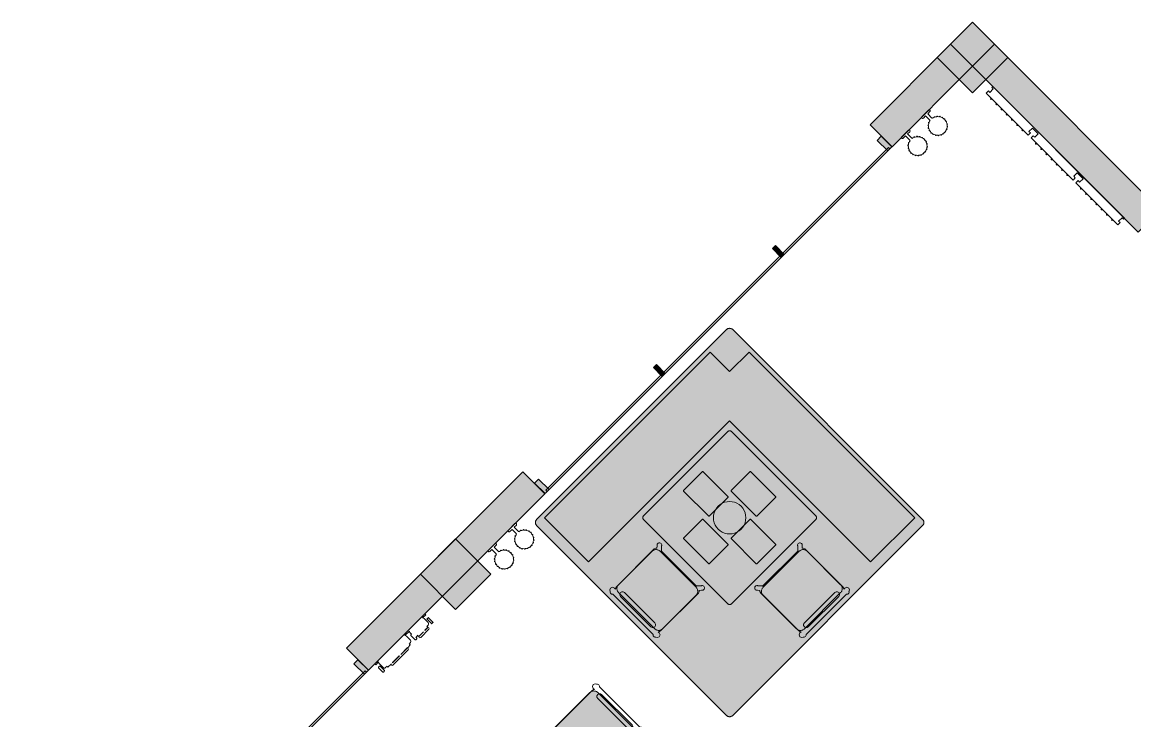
# Model space of a CAD drawing. Extents: x 2172.2 to 2210.6, y 415.3 to 458.1.
# Drawn here: x 2173.41 to 2182.34, y 452.49 to 458.09 of the extents above; entities that cross this region are included whole.
import ezdxf

# ---------------------------------------------------------------- set-up
doc = ezdxf.new("R2010")
doc.units = 0
for name, color, linetype, lineweight in [('AYAA_M3_BANQUETTES', 7, 'CONTINUOUS', 18), ('AYAA_M3_CHAIRS', 7, 'CONTINUOUS', 18), ('AYAA_M3_COLUMNS', 8, 'CONTINUOUS', 30), ('AYAA_M3_FINE_DETAIL', 8, 'CONTINUOUS', 9), ('AYAA_M3_FLOOR_DECOR', 32, 'CONTINUOUS', 9), ('AYAA_M3_GLAZING', 4, 'CONTINUOUS', 13), ('AYAA_M3_TABLES', 7, 'CONTINUOUS', 18), ('AYAA_M3_WALL_DECOR', 32, 'CONTINUOUS', 13), ('AYAA_M3_WALL_LIGHTS', 32, 'CONTINUOUS', 13), ('AYAA_M3_WALLS', 7, 'CONTINUOUS', 30)]:
    doc.layers.add(name, color=color, linetype=linetype, lineweight=lineweight)

# ---------------------------------------------------------------- blocks, each defined once
blk = doc.blocks.new('AYAA_M3_ARCHITECTURE')
at = {"layer": 'AYAA_M3_COLUMNS', "true_color": 0xcfdadc}
for points in [[(-8.96358, 24.092869), (-8.68074, 23.81003), (-8.96358, 23.527191), (-9.246388, 23.810064)], [(-12.827707, 19.663063), (-13.110547, 19.380224), (-13.393355, 19.663097), (-13.110547, 19.945902)]]:
    blk.add_hatch(color=256, dxfattribs=at).paths.add_polyline_path(points)
at = {"layer": 'AYAA_M3_WALLS', "true_color": 0xe1e6e6}
for points in [[(-9.785592, 23.270863), (-9.140357, 23.916096), (-8.96358, 23.739319), (-9.608815, 23.094086)], [(-8.96358, 23.739319), (-8.786804, 23.916096), (-7.45641, 22.585703), (-7.633187, 22.408926)], [(-9.727609, 23.144997), (-9.695082, 23.177523), (-9.610229, 23.09267), (-9.642756, 23.060144)], [(-10.568145, 22.276176), (-10.544104, 22.300219), (-10.473392, 22.229507), (-10.497435, 22.205465)], [(-11.522739, 21.321583), (-11.498697, 21.345623), (-11.427987, 21.274914), (-11.452028, 21.250872)], [(-13.985592, 19.070862), (-12.571379, 20.485075), (-12.394602, 20.308298), (-13.808815, 18.894085)], [(-12.445514, 20.427092), (-12.360661, 20.342239), (-12.393188, 20.309711), (-12.478041, 20.394566)], [(-13.927608, 18.944996), (-13.895082, 18.977524), (-13.810229, 18.892672), (-13.842756, 18.860144)]]:
    blk.add_hatch(color=256, dxfattribs=at).paths.add_polyline_path(points)
at = {"layer": 'AYAA_M3_COLUMNS', "linetype": 'CONTINUOUS', "lineweight": -2}
for points in [[(-8.96358, 24.092869), (-8.68074, 23.81003), (-8.96358, 23.527191), (-9.246388, 23.810064)], [(-12.827707, 19.663063), (-13.110547, 19.380224), (-13.393355, 19.663097), (-13.110547, 19.945902)]]:
    blk.add_lwpolyline(points, close=True, dxfattribs=at)
at = {"layer": 'AYAA_M3_GLAZING', "linetype": 'CONTINUOUS', "lineweight": -2}
for points in [[(-9.626493, 23.076406), (-12.376925, 20.325975), (-12.387531, 20.336582), (-9.637099, 23.087013)], [(-13.837099, 18.887014), (-13.826492, 18.876408), (-16.576925, 16.125977), (-16.58753, 16.136581)]]:
    blk.add_lwpolyline(points, close=True, dxfattribs=at)
at = {"layer": 'AYAA_M3_WALLS', "linetype": 'CONTINUOUS', "lineweight": -2}
for points in [[(-9.785592, 23.270863), (-9.140357, 23.916096), (-8.96358, 23.739319), (-9.608815, 23.094086)], [(-8.96358, 23.739319), (-8.786804, 23.916096), (-7.45641, 22.585703), (-7.633187, 22.408926)], [(-9.727609, 23.144997), (-9.695082, 23.177523), (-9.610229, 23.09267), (-9.642756, 23.060144)], [(-10.568145, 22.276176), (-10.544104, 22.300219), (-10.473392, 22.229507), (-10.497435, 22.205465)], [(-11.522739, 21.321583), (-11.498697, 21.345623), (-11.427987, 21.274914), (-11.452028, 21.250872)], [(-13.985592, 19.070862), (-12.571379, 20.485075), (-12.394602, 20.308298), (-13.808815, 18.894085)], [(-12.445514, 20.427092), (-12.360661, 20.342239), (-12.393188, 20.309711), (-12.478041, 20.394566)], [(-13.927608, 18.944996), (-13.895082, 18.977524), (-13.810229, 18.892672), (-13.842756, 18.860144)]]:
    blk.add_lwpolyline(points, close=True, dxfattribs=at)
blk = doc.blocks.new('AYAA_M3_MIXED_FLOOR_ANNEX_L_2')
at = {"true_color": 0xe6decc}
h = blk.add_hatch(color=256, dxfattribs=at)
h.paths.add_polyline_path([(-12.469077, 20.06795), (-12.469912, 20.071282), (-12.470416, 20.07468), (-12.470584, 20.07811), (-12.470416, 20.081541), (-12.469912, 20.084938), (-12.469077, 20.08827), (-12.46792, 20.091504), (-12.466452, 20.094609), (-12.464686, 20.097555), (-12.46264, 20.100314), (-12.460333, 20.102859), (-10.936836, 21.626356), (-10.934291, 21.628663), (-10.931532, 21.630709), (-10.928586, 21.632474), (-10.925481, 21.633943), (-10.922247, 21.6351), (-10.918916, 21.635935), (-10.915518, 21.636439), (-10.912087, 21.636607), (-10.908657, 21.636439), (-10.905259, 21.635935), (-10.901928, 21.6351), (-10.898694, 21.633943), (-10.895589, 21.632474), (-10.892643, 21.630709), (-10.889884, 21.628663), (-10.887339, 21.626356), (-9.363842, 20.102859), (-9.361535, 20.100314), (-9.359489, 20.097555), (-9.357723, 20.094609), (-9.356255, 20.091504), (-9.355098, 20.08827), (-9.354263, 20.084938), (-9.353759, 20.081541), (-9.353591, 20.07811), (-9.353759, 20.07468), (-9.354263, 20.071282), (-9.355098, 20.06795), (-9.356255, 20.064716), (-9.357723, 20.061611), (-9.359489, 20.058665), (-9.361535, 20.055907), (-9.363842, 20.053362), (-10.887339, 18.529865), (-10.889884, 18.527558), (-10.892643, 18.525512), (-10.895589, 18.523746), (-10.898694, 18.522278), (-10.901928, 18.52112), (-10.905259, 18.520286), (-10.908657, 18.519782), (-10.912087, 18.519613), (-10.915518, 18.519782), (-10.918916, 18.520286), (-10.922247, 18.52112), (-10.925481, 18.522278), (-10.928586, 18.523746), (-10.931532, 18.525512), (-10.934291, 18.527558), (-10.936836, 18.529865), (-12.460333, 20.053362), (-12.46264, 20.055907), (-12.464686, 20.058665), (-12.466452, 20.061611), (-12.46792, 20.064716)])
h.paths.add_polyline_path([(-10.912087, 18.575827), (-9.409804, 20.07811), (-10.912087, 21.580394), (-12.414371, 20.07811)], flags=0)
at = {"true_color": 0x757d5e}
h = blk.add_hatch(color=256, dxfattribs=at)
h.paths.add_polyline_path([(-10.912087, 21.580394), (-9.409804, 20.07811), (-10.912087, 18.575827), (-12.414371, 20.07811)])
h.paths.add_polyline_path([(-10.912087, 18.625324), (-9.459301, 20.07811), (-10.912087, 21.530897), (-12.364874, 20.07811)], flags=0)
at = {"true_color": 0xe6decc}
blk.add_hatch(color=256, dxfattribs=at).paths.add_polyline_path([(-9.459301, 20.07811), (-10.912087, 18.625324), (-12.364874, 20.07811), (-10.912087, 21.530897)])
at = {"color": 0, "linetype": 'CONTINUOUS', "lineweight": -2}
blk.add_lwpolyline([(-10.934291, 18.527558), (-10.936836, 18.529865), (-12.460333, 20.053362), (-12.46264, 20.055907), (-12.464686, 20.058665), (-12.466452, 20.061611), (-12.46792, 20.064716), (-12.469077, 20.06795), (-12.469912, 20.071282), (-12.470416, 20.07468), (-12.470584, 20.07811), (-12.470416, 20.081541), (-12.469912, 20.084938), (-12.469077, 20.08827), (-12.46792, 20.091504), (-12.466452, 20.094609), (-12.464686, 20.097555), (-12.46264, 20.100314), (-12.460333, 20.102859), (-10.936836, 21.626356), (-10.934291, 21.628663), (-10.931532, 21.630709), (-10.928586, 21.632474), (-10.925481, 21.633943), (-10.922247, 21.6351), (-10.918916, 21.635935), (-10.915518, 21.636439), (-10.912087, 21.636607), (-10.908657, 21.636439), (-10.905259, 21.635935), (-10.901928, 21.6351), (-10.898694, 21.633943), (-10.895589, 21.632474), (-10.892643, 21.630709), (-10.889884, 21.628663), (-10.887339, 21.626356), (-9.363842, 20.102859), (-9.361535, 20.100314), (-9.359489, 20.097555), (-9.357723, 20.094609), (-9.356255, 20.091504), (-9.355098, 20.08827), (-9.354263, 20.084938), (-9.353759, 20.081541), (-9.353591, 20.07811), (-9.353759, 20.07468), (-9.354263, 20.071282), (-9.355098, 20.06795), (-9.356255, 20.064716), (-9.357723, 20.061611), (-9.359489, 20.058665), (-9.361535, 20.055907), (-9.363842, 20.053362), (-10.887339, 18.529865), (-10.889884, 18.527558), (-10.892643, 18.525512), (-10.895589, 18.523746), (-10.898694, 18.522278), (-10.901928, 18.52112), (-10.905259, 18.520286), (-10.908657, 18.519782), (-10.912087, 18.519613), (-10.915518, 18.519782), (-10.918916, 18.520286), (-10.922247, 18.52112), (-10.925481, 18.522278), (-10.928586, 18.523746), (-10.931532, 18.525512)], close=True, dxfattribs=at)
blk = doc.blocks.new('AYAA_M3_UNIQUE_WALL_COMPOSITION_00')
at = {"color": 0, "linetype": 'CONTINUOUS', "lineweight": -2}
for points in [[(-0.224425, -0.091), (-0.226921, -0.090332), (-0.228757, -0.088497), (-0.229425, -0.086), (-0.229425, -0.084), (-0.228757, -0.081503), (-0.226921, -0.079668), (-0.226293, -0.0795), (-0.242925, -0.0795), (-0.249916, -0.07763), (-0.255054, -0.072491), (-0.256925, -0.0655), (-0.256925, -0.0185), (-0.255054, -0.011509), (-0.251046, -0.0075), (-0.28385, -0.0075), (-0.28385, 0.0035), (0.28385, 0.0035), (0.28385, -0.0075), (0.248058, -0.0075), (0.252067, -0.011509), (0.253937, -0.0185), (0.253937, -0.0655), (0.252067, -0.072491), (0.246928, -0.07763), (0.239937, -0.0795), (0.223306, -0.0795), (0.223934, -0.079668), (0.225769, -0.081503), (0.226437, -0.084), (0.226437, -0.086), (0.225769, -0.088497), (0.223934, -0.090332), (0.221437, -0.091), (0.19183, -0.091), (0.19083, -0.092), (0.220382, -0.092), (0.226038, -0.094343), (0.228381, -0.1), (0.226038, -0.105657), (0.220382, -0.108), (0.126168, -0.108), (0.120511, -0.105657), (0.118168, -0.1), (0.120511, -0.094343), (0.126168, -0.092), (0.175636, -0.092), (0.174636, -0.091), (0.125112, -0.091), (0.122616, -0.090332), (0.12078, -0.088497), (0.120112, -0.086), (0.120112, -0.084), (0.12078, -0.081503), (0.122616, -0.079668), (0.123244, -0.0795), (0.106612, -0.0795), (0.100617, -0.077896), (0.100617, -0.0895), (0.100216, -0.090998), (0.099115, -0.092099), (0.097617, -0.0925), (0.085617, -0.0925), (0.084119, -0.092099), (0.083017, -0.090998), (0.082617, -0.0895), (0.082617, -0.0405), (0.083017, -0.039002), (0.084119, -0.037901), (0.085617, -0.0375), (0.092612, -0.0375), (0.092612, -0.0185), (0.094483, -0.011509), (0.098492, -0.0075), (0.047896, -0.0075), (0.051905, -0.011509), (0.053775, -0.0185), (0.053775, -0.0655), (0.051905, -0.072491), (0.046766, -0.07763), (0.039775, -0.0795), (0.023144, -0.0795), (0.023772, -0.079668), (0.025607, -0.081503), (0.026275, -0.084), (0.026275, -0.086), (0.025607, -0.088497), (0.023772, -0.090332), (0.021275, -0.091), (0.008597, -0.091), (0.007498, -0.092099), (0.006, -0.0925), (-0.006, -0.0925), (-0.007498, -0.092099), (-0.008597, -0.091), (-0.083019, -0.091), (-0.08402, -0.092), (-0.014579, -0.092), (-0.008922, -0.094343), (-0.006579, -0.1), (-0.008922, -0.105657), (-0.014579, -0.108), (-0.188571, -0.108), (-0.194228, -0.105657), (-0.196571, -0.1), (-0.194228, -0.094343), (-0.189564, -0.092411), (-0.190731, -0.092099), (-0.19183, -0.091)], [(-0.267352, -0.037901), (-0.266251, -0.039002), (-0.26585, -0.0405), (-0.26585, -0.0895), (-0.26625, -0.090998), (-0.267352, -0.092099), (-0.26885, -0.0925), (-0.28085, -0.0925), (-0.282348, -0.092099), (-0.283449, -0.090998), (-0.28385, -0.0895), (-0.28385, -0.0405), (-0.283449, -0.039002), (-0.282348, -0.037901), (-0.28085, -0.0375), (-0.26885, -0.0375)], [(0.282348, -0.037901), (0.283449, -0.039002), (0.28385, -0.0405), (0.28385, -0.0895), (0.283449, -0.090998), (0.282348, -0.092099), (0.28085, -0.0925), (0.26885, -0.0925), (0.267352, -0.092099), (0.266251, -0.090998), (0.26585, -0.0895), (0.26585, -0.0405), (0.266251, -0.039002), (0.267352, -0.037901), (0.26885, -0.0375), (0.28085, -0.0375)], [(-0.175636, -0.092), (-0.170632, -0.092), (-0.099214, -0.092), (-0.100214, -0.091), (-0.174636, -0.091)]]:
    blk.add_lwpolyline(points, close=True, dxfattribs=at)
blk = doc.blocks.new('AYAA_M3_UNIQUE_WALL_COMPOSITION_03')
at = {"color": 0, "linetype": 'CONTINUOUS', "lineweight": -2}
for points in [[(-0.270256, -0.065), (-0.74745, -0.065), (-0.74745, -0.04), (-0.73045, -0.04), (-0.73045, -0.001), (-0.74745, -0.001), (-0.74745, 0.01), (0.74745, 0.01), (0.74745, -0.001), (0.73045, -0.001), (0.73045, -0.04), (0.74745, -0.04), (0.74745, -0.065), (0.270256, -0.065), (0.270256, -0.04), (0.287256, -0.04), (0.287256, -0.001), (0.221597, -0.001), (0.221597, -0.04), (0.238597, -0.04), (0.238597, -0.065), (-0.238597, -0.065), (-0.238597, -0.04), (-0.221597, -0.04), (-0.221597, -0.001), (-0.287256, -0.001), (-0.287256, -0.04), (-0.270256, -0.04)], [(-0.688959, -0.072828), (-0.690131, -0.07), (-0.688959, -0.067172), (-0.686131, -0.066), (-0.683302, -0.067172), (-0.682131, -0.07), (-0.683302, -0.072828), (-0.686131, -0.074)], [(-0.627038, -0.074), (-0.629866, -0.072828), (-0.631038, -0.07), (-0.629866, -0.067172), (-0.627038, -0.066), (-0.62421, -0.067172), (-0.623038, -0.07), (-0.62421, -0.072828)], [(-0.567945, -0.074), (-0.570774, -0.072828), (-0.571945, -0.07), (-0.570774, -0.067172), (-0.567945, -0.066), (-0.565117, -0.067172), (-0.563945, -0.07), (-0.565117, -0.072828)], [(-0.508853, -0.074), (-0.511681, -0.072828), (-0.512853, -0.07), (-0.511681, -0.067172), (-0.508853, -0.066), (-0.506024, -0.067172), (-0.504853, -0.07), (-0.506024, -0.072828)], [(-0.44576, -0.07), (-0.446932, -0.072828), (-0.44976, -0.074), (-0.452589, -0.072828), (-0.45376, -0.07), (-0.452589, -0.067172), (-0.44976, -0.066), (-0.446932, -0.067172)], [(-0.386668, -0.07), (-0.387839, -0.072828), (-0.390668, -0.074), (-0.393496, -0.072828), (-0.394668, -0.07), (-0.393496, -0.067172), (-0.390668, -0.066), (-0.387839, -0.067172)], [(-0.327575, -0.07), (-0.328747, -0.072828), (-0.331575, -0.074), (-0.334403, -0.072828), (-0.335575, -0.07), (-0.334403, -0.067172), (-0.331575, -0.066), (-0.328747, -0.067172)], [(-0.174449, -0.072828), (-0.177278, -0.074), (-0.180106, -0.072828), (-0.181278, -0.07), (-0.180106, -0.067172), (-0.177278, -0.066), (-0.174449, -0.067172), (-0.173278, -0.07)], [(-0.114185, -0.07), (-0.115357, -0.072828), (-0.118185, -0.074), (-0.121014, -0.072828), (-0.122185, -0.07), (-0.121014, -0.067172), (-0.118185, -0.066), (-0.115357, -0.067172)], [(-0.055093, -0.07), (-0.056264, -0.072828), (-0.059093, -0.074), (-0.061921, -0.072828), (-0.063093, -0.07), (-0.061921, -0.067172), (-0.059093, -0.066), (-0.056264, -0.067172)], [(0.002828, -0.067172), (0.004, -0.07), (0.002828, -0.072828), (0, -0.074), (-0.002828, -0.072828), (-0.004, -0.07), (-0.002828, -0.067172), (0, -0.066)], [(0.063093, -0.07), (0.061921, -0.072828), (0.059093, -0.074), (0.056264, -0.072828), (0.055093, -0.07), (0.056264, -0.067172), (0.059093, -0.066), (0.061921, -0.067172)], [(0.121014, -0.067172), (0.122185, -0.07), (0.121014, -0.072828), (0.118185, -0.074), (0.115357, -0.072828), (0.114185, -0.07), (0.115357, -0.067172), (0.118185, -0.066)], [(0.181278, -0.07), (0.180106, -0.072828), (0.177278, -0.074), (0.174449, -0.072828), (0.173278, -0.07), (0.174449, -0.067172), (0.177278, -0.066), (0.180106, -0.067172)], [(0.334403, -0.067172), (0.335575, -0.07), (0.334403, -0.072828), (0.331575, -0.074), (0.328747, -0.072828), (0.327575, -0.07), (0.328747, -0.067172), (0.331575, -0.066)], [(0.390668, -0.066), (0.393496, -0.067172), (0.394668, -0.07), (0.393496, -0.072828), (0.390668, -0.074), (0.387839, -0.072828), (0.386668, -0.07), (0.387839, -0.067172)], [(0.44976, -0.066), (0.452589, -0.067172), (0.45376, -0.07), (0.452589, -0.072828), (0.44976, -0.074), (0.446932, -0.072828), (0.44576, -0.07), (0.446932, -0.067172)], [(0.511681, -0.067172), (0.512853, -0.07), (0.511681, -0.072828), (0.508853, -0.074), (0.506024, -0.072828), (0.504853, -0.07), (0.506024, -0.067172), (0.508853, -0.066)], [(0.571945, -0.07), (0.570774, -0.072828), (0.567945, -0.074), (0.565117, -0.072828), (0.563945, -0.07), (0.565117, -0.067172), (0.567945, -0.066), (0.570774, -0.067172)], [(0.629866, -0.067172), (0.631038, -0.07), (0.629866, -0.072828), (0.627038, -0.074), (0.62421, -0.072828), (0.623038, -0.07), (0.62421, -0.067172), (0.627038, -0.066)], [(0.686131, -0.074), (0.683302, -0.072828), (0.682131, -0.07), (0.683302, -0.067172), (0.686131, -0.066), (0.688959, -0.067172), (0.690131, -0.07), (0.688959, -0.072828)]]:
    blk.add_lwpolyline(points, close=True, dxfattribs=at)
blk = doc.blocks.new('AYAA_M3_SCONCE')
at = {"color": 0, "linetype": 'CONTINUOUS', "lineweight": -2}
blk.add_lwpolyline([(-0.066057, -0.178967), (-0.064423, -0.178291), (-0.064952, -0.1775), (-0.069291, -0.168701), (-0.071015, -0.163622), (-0.072921, -0.164412), (-0.075043, -0.163533), (-0.075921, -0.161412), (-0.075043, -0.15929), (-0.072921, -0.158412), (-0.072618, -0.158538), (-0.074358, -0.149789), (-0.074835, -0.142517), (-0.076, -0.143), (-0.078121, -0.142121), (-0.079, -0.14), (-0.078121, -0.137879), (-0.076, -0.137), (-0.074835, -0.137483), (-0.074358, -0.130211), (-0.072618, -0.121462), (-0.072921, -0.121588), (-0.075043, -0.12071), (-0.075921, -0.118588), (-0.075043, -0.116467), (-0.072921, -0.115588), (-0.071015, -0.116378), (-0.069291, -0.111299), (-0.064952, -0.1025), (-0.064423, -0.101709), (-0.066057, -0.101033), (-0.066935, -0.098911), (-0.066057, -0.09679), (-0.063935, -0.095911), (-0.061814, -0.09679), (-0.061555, -0.097416), (-0.059501, -0.094343), (-0.053033, -0.086967), (-0.050898, -0.085095), (-0.051891, -0.084684), (-0.052769, -0.082563), (-0.051891, -0.080442), (-0.049769, -0.079563), (-0.047648, -0.080442), (-0.0471, -0.081764), (-0.045657, -0.080499), (-0.0375, -0.075048), (-0.033493, -0.073072), (-0.033693, -0.072989), (-0.034572, -0.070868), (-0.033693, -0.068747), (-0.031572, -0.067868), (-0.02945, -0.068747), (-0.028646, -0.07069), (-0.019411, -0.067556), (-0.013177, -0.066316), (-0.013816, -0.064774), (-0.012937, -0.062652), (-0.012, -0.062264), (-0.012, -0.014), (-0.037, -0.014), (-0.040995, -0.012931), (-0.043931, -0.009995), (-0.045, -0.006), (-0.043931, -0.002005), (-0.040995, 0.000931), (-0.037, 0.002), (0.037, 0.002), (0.040995, 0.000931), (0.043931, -0.002005), (0.045, -0.006), (0.043931, -0.009995), (0.040995, -0.012931), (0.037, -0.014), (0.012, -0.014), (0.012, -0.062264), (0.012937, -0.062652), (0.013816, -0.064774), (0.013177, -0.066316), (0.019411, -0.067556), (0.028646, -0.07069), (0.02945, -0.068747), (0.031572, -0.067868), (0.033693, -0.068747), (0.034572, -0.070868), (0.033693, -0.072989), (0.033493, -0.073072), (0.0375, -0.075048), (0.045657, -0.080499), (0.0471, -0.081764), (0.047648, -0.080442), (0.049769, -0.079563), (0.051891, -0.080442), (0.052769, -0.082563), (0.051891, -0.084684), (0.050898, -0.085095), (0.053033, -0.086967), (0.059501, -0.094343), (0.061555, -0.097416), (0.061814, -0.09679), (0.063935, -0.095911), (0.066057, -0.09679), (0.066935, -0.098911), (0.066057, -0.101033), (0.064423, -0.101709), (0.064952, -0.1025), (0.069291, -0.111299), (0.071015, -0.116378), (0.072921, -0.115588), (0.075043, -0.116467), (0.075921, -0.118588), (0.075043, -0.12071), (0.072921, -0.121588), (0.072618, -0.121462), (0.074358, -0.130211), (0.074835, -0.137483), (0.076, -0.137), (0.078121, -0.137879), (0.079, -0.14), (0.078121, -0.142121), (0.076, -0.143), (0.074835, -0.142517), (0.074358, -0.149789), (0.072618, -0.158538), (0.072921, -0.158412), (0.075043, -0.15929), (0.075921, -0.161412), (0.075043, -0.163533), (0.072921, -0.164412), (0.071015, -0.163622), (0.069291, -0.168701), (0.064952, -0.1775), (0.064423, -0.178291), (0.066057, -0.178967), (0.066935, -0.181089), (0.066057, -0.18321), (0.063935, -0.184089), (0.061814, -0.18321), (0.061555, -0.182584), (0.059501, -0.185657), (0.053033, -0.193033), (0.050898, -0.194905), (0.051891, -0.195316), (0.052769, -0.197437), (0.051891, -0.199558), (0.049769, -0.200437), (0.047648, -0.199558), (0.0471, -0.198236), (0.045657, -0.199501), (0.0375, -0.204952), (0.033493, -0.206928), (0.033693, -0.207011), (0.034572, -0.209132), (0.033693, -0.211253), (0.031572, -0.212132), (0.02945, -0.211253), (0.028646, -0.20931), (0.019411, -0.212444), (0.013177, -0.213684), (0.013816, -0.215226), (0.012937, -0.217348), (0.010816, -0.218226), (0.008695, -0.217348), (0.007816, -0.215226), (0.008131, -0.214467), (0, -0.215), (-0.008131, -0.214467), (-0.007816, -0.215226), (-0.008695, -0.217348), (-0.010816, -0.218226), (-0.012937, -0.217348), (-0.013816, -0.215226), (-0.013177, -0.213684), (-0.019411, -0.212444), (-0.028646, -0.20931), (-0.02945, -0.211253), (-0.031572, -0.212132), (-0.033693, -0.211253), (-0.034572, -0.209132), (-0.033693, -0.207011), (-0.033493, -0.206928), (-0.0375, -0.204952), (-0.045657, -0.199501), (-0.0471, -0.198236), (-0.047648, -0.199558), (-0.049769, -0.200437), (-0.051891, -0.199558), (-0.052769, -0.197437), (-0.051891, -0.195316), (-0.050898, -0.194905), (-0.053033, -0.193033), (-0.059501, -0.185657), (-0.061555, -0.182584), (-0.061814, -0.18321), (-0.063935, -0.184089), (-0.066057, -0.18321), (-0.066935, -0.181089)], close=True, dxfattribs=at)
blk = doc.blocks.new('AYAA_M3_ANNEX_L_BANQUETTE')
at = {"true_color": 0xa7bd99}
blk.add_hatch(color=256, dxfattribs=at).paths.add_polyline_path([(-1.05, -0.83), (-1.05, 1.05), (-0.55, 1.05), (-0.55, -0.55), (1.05, -0.55), (1.05, -1.05), (-0.83, -1.05), (-0.83, -0.83)])
at = {"color": 0, "linetype": 'CONTINUOUS', "lineweight": -2}
blk.add_lwpolyline([(-1.05, -0.83), (-1.05, 1.05), (-0.55, 1.05), (-0.55, -0.55), (1.05, -0.55), (1.05, -1.05), (-0.83, -1.05), (-0.83, -0.83)], close=True, dxfattribs=at)
blk = doc.blocks.new('AYAA_M3_TABLE_SQUARE')
at = {"true_color": 0xf9f9f5}
blk.add_hatch(color=256, dxfattribs=at).paths.add_polyline_path([(-0.5, -0.475), (-0.5, 0.475), (-0.499786, 0.478263), (-0.499148, 0.48147), (-0.498097, 0.484567), (-0.496651, 0.4875), (-0.494834, 0.490219), (-0.492678, 0.492678), (-0.490219, 0.494834), (-0.4875, 0.496651), (-0.484567, 0.498097), (-0.48147, 0.499148), (-0.478263, 0.499786), (-0.475, 0.5), (0.475, 0.5), (0.478263, 0.499786), (0.48147, 0.499148), (0.484567, 0.498097), (0.4875, 0.496651), (0.490219, 0.494834), (0.492678, 0.492678), (0.494834, 0.490219), (0.496651, 0.4875), (0.498097, 0.484567), (0.499148, 0.48147), (0.499786, 0.478263), (0.5, 0.475), (0.5, -0.475), (0.499786, -0.478263), (0.499148, -0.48147), (0.498097, -0.484567), (0.496651, -0.4875), (0.494834, -0.490219), (0.492678, -0.492678), (0.490219, -0.494834), (0.4875, -0.496651), (0.484567, -0.498097), (0.48147, -0.499148), (0.478263, -0.499786), (0.475, -0.5), (-0.475, -0.5), (-0.478263, -0.499786), (-0.48147, -0.499148), (-0.484567, -0.498097), (-0.4875, -0.496651), (-0.490219, -0.494834), (-0.492678, -0.492678), (-0.494834, -0.490219), (-0.496651, -0.4875), (-0.498097, -0.484567), (-0.499148, -0.48147), (-0.499786, -0.478263)])
at = {"color": 0, "linetype": 'CONTINUOUS', "lineweight": -2}
blk.add_lwpolyline([(-0.5, -0.475), (-0.5, 0.475), (-0.499786, 0.478263), (-0.499148, 0.48147), (-0.498097, 0.484567), (-0.496651, 0.4875), (-0.494834, 0.490219), (-0.492678, 0.492678), (-0.490219, 0.494834), (-0.4875, 0.496651), (-0.484567, 0.498097), (-0.48147, 0.499148), (-0.478263, 0.499786), (-0.475, 0.5), (0.475, 0.5), (0.478263, 0.499786), (0.48147, 0.499148), (0.484567, 0.498097), (0.4875, 0.496651), (0.490219, 0.494834), (0.492678, 0.492678), (0.494834, 0.490219), (0.496651, 0.4875), (0.498097, 0.484567), (0.499148, 0.48147), (0.499786, 0.478263), (0.5, 0.475), (0.5, -0.475), (0.499786, -0.478263), (0.499148, -0.48147), (0.498097, -0.484567), (0.496651, -0.4875), (0.494834, -0.490219), (0.492678, -0.492678), (0.490219, -0.494834), (0.4875, -0.496651), (0.484567, -0.498097), (0.48147, -0.499148), (0.478263, -0.499786), (0.475, -0.5), (-0.475, -0.5), (-0.478263, -0.499786), (-0.48147, -0.499148), (-0.484567, -0.498097), (-0.4875, -0.496651), (-0.490219, -0.494834), (-0.492678, -0.492678), (-0.494834, -0.490219), (-0.496651, -0.4875), (-0.498097, -0.484567), (-0.499148, -0.48147), (-0.499786, -0.478263)], close=True, dxfattribs=at)
at = {"layer": 'AYAA_M3_FINE_DETAIL', "linetype": 'CONTINUOUS', "lineweight": -2}
for points in [[(-0.144733, 0.378999), (-0.143999, 0.379733), (-0.143, 0.38), (0.143, 0.38), (0.143999, 0.379733), (0.144733, 0.378999), (0.145, 0.378), (0.145, 0.162), (0.144733, 0.161001), (0.143999, 0.160267), (0.143, 0.16), (-0.143, 0.16), (-0.143999, 0.160267), (-0.144733, 0.161001), (-0.145, 0.162), (-0.145, 0.378)], [(-0.127, 0.11), (-0.126001, 0.109733), (-0.125267, 0.108999), (-0.125, 0.108), (-0.125, -0.108), (-0.125267, -0.108999), (-0.126001, -0.109733), (-0.127, -0.11), (-0.413, -0.11), (-0.413999, -0.109733), (-0.414733, -0.108999), (-0.415, -0.108), (-0.415, 0.108), (-0.414733, 0.108999), (-0.413999, 0.109733), (-0.413, 0.11)], [(-0.123637, 0.040172), (-0.115831, 0.059019), (-0.105172, 0.076412), (-0.091924, 0.091924), (-0.076412, 0.105172), (-0.059019, 0.115831), (-0.040172, 0.123637), (-0.020336, 0.128399), (0, 0.13), (0.020336, 0.128399), (0.040172, 0.123637), (0.059019, 0.115831), (0.076412, 0.105172), (0.091924, 0.091924), (0.105172, 0.076412), (0.115831, 0.059019), (0.123637, 0.040172), (0.128399, 0.020336), (0.13, 0), (0.128399, -0.020336), (0.123637, -0.040172), (0.115831, -0.059019), (0.105172, -0.076412), (0.091924, -0.091924), (0.076412, -0.105172), (0.059019, -0.115831), (0.040172, -0.123637), (0.020336, -0.128399), (0, -0.13), (-0.020336, -0.128399), (-0.040172, -0.123637), (-0.059019, -0.115831), (-0.076412, -0.105172), (-0.091924, -0.091924), (-0.105172, -0.076412), (-0.115831, -0.059019), (-0.123637, -0.040172), (-0.128399, -0.020336), (-0.13, 0), (-0.128399, 0.020336)], [(0.127, 0.11), (0.413, 0.11), (0.413999, 0.109733), (0.414733, 0.108999), (0.415, 0.108), (0.415, -0.108), (0.414733, -0.108999), (0.413999, -0.109733), (0.413, -0.11), (0.127, -0.11), (0.126001, -0.109733), (0.125267, -0.108999), (0.125, -0.108), (0.125, 0.108), (0.125267, 0.108999), (0.126001, 0.109733)], [(-0.143999, -0.160267), (-0.143, -0.16), (0.143, -0.16), (0.143999, -0.160267), (0.144733, -0.161001), (0.145, -0.162), (0.145, -0.378), (0.144733, -0.378999), (0.143999, -0.379733), (0.143, -0.38), (-0.143, -0.38), (-0.143999, -0.379733), (-0.144733, -0.378999), (-0.145, -0.378), (-0.145, -0.162), (-0.144733, -0.161001)]]:
    blk.add_lwpolyline(points, close=True, dxfattribs=at)
blk = doc.blocks.new('AYAA_M3_CHAIR_IVORY')
at = {"true_color": 0xeaeeee}
blk.add_hatch(color=256, dxfattribs=at).paths.add_polyline_path([(-0.247475, -0.204863), (-0.248872, -0.200013), (-0.249717, -0.195038), (-0.25, -0.19), (-0.25, 0.19), (-0.249717, 0.195038), (-0.248872, 0.200013), (-0.247475, 0.204863), (-0.245544, 0.209525), (-0.243103, 0.213941), (-0.240182, 0.218057), (-0.23682, 0.22182), (-0.233057, 0.225182), (-0.228941, 0.228103), (-0.224525, 0.230544), (-0.219863, 0.232475), (-0.215013, 0.233872), (-0.210038, 0.234717), (-0.205, 0.235), (0.205, 0.235), (0.210038, 0.234717), (0.215013, 0.233872), (0.219863, 0.232475), (0.224525, 0.230544), (0.228941, 0.228103), (0.233057, 0.225182), (0.23682, 0.22182), (0.240182, 0.218057), (0.243103, 0.213941), (0.245544, 0.209525), (0.247475, 0.204863), (0.248872, 0.200013), (0.249717, 0.195038), (0.25, 0.19), (0.25, -0.19), (0.249717, -0.195038), (0.248872, -0.200013), (0.247475, -0.204863), (0.245544, -0.209525), (0.243103, -0.213941), (0.240182, -0.218057), (0.23682, -0.22182), (0.233057, -0.225182), (0.228941, -0.228103), (0.224525, -0.230544), (0.219863, -0.232475), (0.215013, -0.233872), (0.210038, -0.234717), (0.205, -0.235), (-0.205, -0.235), (-0.210038, -0.234717), (-0.215013, -0.233872), (-0.219863, -0.232475), (-0.224525, -0.230544), (-0.228941, -0.228103), (-0.233057, -0.225182), (-0.23682, -0.22182), (-0.240182, -0.218057), (-0.243103, -0.213941), (-0.245544, -0.209525)])
at = {"color": 0, "linetype": 'CONTINUOUS', "lineweight": -2}
for points in [[(-0.255, -0.233), (-0.242972, -0.233), (-0.245992, -0.22998), (-0.25, -0.215), (-0.25, 0.215), (-0.245992, 0.22998), (-0.240149, 0.235823), (-0.252556, 0.249383), (-0.254118, 0.250179), (-0.258321, 0.254382), (-0.26102, 0.259679), (-0.26195, 0.26555), (-0.26102, 0.271421), (-0.258321, 0.276718), (-0.254118, 0.280921), (-0.248821, 0.28362), (-0.24295, 0.28455), (-0.237079, 0.28362), (-0.231782, 0.280921), (-0.227579, 0.276718), (-0.22608, 0.273776), (-0.20172, 0.24715), (-0.200943, 0.245), (0.200943, 0.245), (0.20172, 0.24715), (0.22608, 0.273776), (0.227579, 0.276718), (0.231782, 0.280921), (0.237079, 0.28362), (0.24295, 0.28455), (0.248821, 0.28362), (0.254118, 0.280921), (0.258321, 0.276718), (0.26102, 0.271421), (0.26195, 0.26555), (0.26102, 0.259679), (0.258321, 0.254382), (0.254118, 0.250179), (0.252556, 0.249383), (0.240149, 0.235823), (0.245992, 0.22998), (0.25, 0.215), (0.25, -0.215), (0.245992, -0.22998), (0.242972, -0.233), (0.255, -0.233), (0.270556, -0.239444), (0.277, -0.255), (0.270556, -0.270556), (0.259027, -0.275332), (0.258321, -0.276718), (0.254118, -0.280921), (0.248821, -0.28362), (0.24295, -0.28455), (0.237079, -0.28362), (0.231782, -0.280921), (0.227861, -0.277), (-0.227861, -0.277), (-0.231782, -0.280921), (-0.237079, -0.28362), (-0.24295, -0.28455), (-0.248821, -0.28362), (-0.254118, -0.280921), (-0.258321, -0.276718), (-0.259027, -0.275332), (-0.270556, -0.270556), (-0.277, -0.255), (-0.270556, -0.239444)], [(-0.247475, -0.204863), (-0.248872, -0.200013), (-0.249717, -0.195038), (-0.25, -0.19), (-0.25, 0.19), (-0.249717, 0.195038), (-0.248872, 0.200013), (-0.247475, 0.204863), (-0.245544, 0.209525), (-0.243103, 0.213941), (-0.240182, 0.218057), (-0.23682, 0.22182), (-0.233057, 0.225182), (-0.228941, 0.228103), (-0.224525, 0.230544), (-0.219863, 0.232475), (-0.215013, 0.233872), (-0.210038, 0.234717), (-0.205, 0.235), (0.205, 0.235), (0.210038, 0.234717), (0.215013, 0.233872), (0.219863, 0.232475), (0.224525, 0.230544), (0.228941, 0.228103), (0.233057, 0.225182), (0.23682, 0.22182), (0.240182, 0.218057), (0.243103, 0.213941), (0.245544, 0.209525), (0.247475, 0.204863), (0.248872, 0.200013), (0.249717, 0.195038), (0.25, 0.19), (0.25, -0.19), (0.249717, -0.195038), (0.248872, -0.200013), (0.247475, -0.204863), (0.245544, -0.209525), (0.243103, -0.213941), (0.240182, -0.218057), (0.23682, -0.22182), (0.233057, -0.225182), (0.228941, -0.228103), (0.224525, -0.230544), (0.219863, -0.232475), (0.215013, -0.233872), (0.210038, -0.234717), (0.205, -0.235), (-0.205, -0.235), (-0.210038, -0.234717), (-0.215013, -0.233872), (-0.219863, -0.232475), (-0.224525, -0.230544), (-0.228941, -0.228103), (-0.233057, -0.225182), (-0.23682, -0.22182), (-0.240182, -0.218057), (-0.243103, -0.213941), (-0.245544, -0.209525)], [(-0.183735, -0.203506), (-0.1725, -0.2005), (0.1725, -0.2005), (0.183735, -0.203506), (0.191994, -0.211765), (0.195, -0.223), (0.191994, -0.234235), (0.183735, -0.242494), (0.1725, -0.2455), (-0.1725, -0.2455), (-0.183735, -0.242494), (-0.191994, -0.234235), (-0.195, -0.223), (-0.191994, -0.211765)]]:
    blk.add_lwpolyline(points, close=True, dxfattribs=at)
blk = doc.blocks.new('AYAA_M3_CHAIR_OLIVE')
at = {"true_color": 0x729160}
blk.add_hatch(color=256, dxfattribs=at).paths.add_polyline_path([(-0.247475, -0.204863), (-0.248872, -0.200013), (-0.249717, -0.195038), (-0.25, -0.19), (-0.25, 0.19), (-0.249717, 0.195038), (-0.248872, 0.200013), (-0.247475, 0.204863), (-0.245544, 0.209525), (-0.243103, 0.213941), (-0.240182, 0.218057), (-0.23682, 0.22182), (-0.233057, 0.225182), (-0.228941, 0.228103), (-0.224525, 0.230544), (-0.219863, 0.232475), (-0.215013, 0.233872), (-0.210038, 0.234717), (-0.205, 0.235), (0.205, 0.235), (0.210038, 0.234717), (0.215013, 0.233872), (0.219863, 0.232475), (0.224525, 0.230544), (0.228941, 0.228103), (0.233057, 0.225182), (0.23682, 0.22182), (0.240182, 0.218057), (0.243103, 0.213941), (0.245544, 0.209525), (0.247475, 0.204863), (0.248872, 0.200013), (0.249717, 0.195038), (0.25, 0.19), (0.25, -0.19), (0.249717, -0.195038), (0.248872, -0.200013), (0.247475, -0.204863), (0.245544, -0.209525), (0.243103, -0.213941), (0.240182, -0.218057), (0.23682, -0.22182), (0.233057, -0.225182), (0.228941, -0.228103), (0.224525, -0.230544), (0.219863, -0.232475), (0.215013, -0.233872), (0.210038, -0.234717), (0.205, -0.235), (-0.205, -0.235), (-0.210038, -0.234717), (-0.215013, -0.233872), (-0.219863, -0.232475), (-0.224525, -0.230544), (-0.228941, -0.228103), (-0.233057, -0.225182), (-0.23682, -0.22182), (-0.240182, -0.218057), (-0.243103, -0.213941), (-0.245544, -0.209525)])
at = {"color": 0, "linetype": 'CONTINUOUS', "lineweight": -2}
for points in [[(-0.255, -0.233), (-0.242972, -0.233), (-0.245992, -0.22998), (-0.25, -0.215), (-0.25, 0.215), (-0.245992, 0.22998), (-0.240149, 0.235823), (-0.252556, 0.249383), (-0.254118, 0.250179), (-0.258321, 0.254382), (-0.26102, 0.259679), (-0.26195, 0.26555), (-0.26102, 0.271421), (-0.258321, 0.276718), (-0.254118, 0.280921), (-0.248821, 0.28362), (-0.24295, 0.28455), (-0.237079, 0.28362), (-0.231782, 0.280921), (-0.227579, 0.276718), (-0.22608, 0.273776), (-0.20172, 0.24715), (-0.200943, 0.245), (0.200943, 0.245), (0.20172, 0.24715), (0.22608, 0.273776), (0.227579, 0.276718), (0.231782, 0.280921), (0.237079, 0.28362), (0.24295, 0.28455), (0.248821, 0.28362), (0.254118, 0.280921), (0.258321, 0.276718), (0.26102, 0.271421), (0.26195, 0.26555), (0.26102, 0.259679), (0.258321, 0.254382), (0.254118, 0.250179), (0.252556, 0.249383), (0.240149, 0.235823), (0.245992, 0.22998), (0.25, 0.215), (0.25, -0.215), (0.245992, -0.22998), (0.242972, -0.233), (0.255, -0.233), (0.270556, -0.239444), (0.277, -0.255), (0.270556, -0.270556), (0.259027, -0.275332), (0.258321, -0.276718), (0.254118, -0.280921), (0.248821, -0.28362), (0.24295, -0.28455), (0.237079, -0.28362), (0.231782, -0.280921), (0.227861, -0.277), (-0.227861, -0.277), (-0.231782, -0.280921), (-0.237079, -0.28362), (-0.24295, -0.28455), (-0.248821, -0.28362), (-0.254118, -0.280921), (-0.258321, -0.276718), (-0.259027, -0.275332), (-0.270556, -0.270556), (-0.277, -0.255), (-0.270556, -0.239444)], [(-0.247475, -0.204863), (-0.248872, -0.200013), (-0.249717, -0.195038), (-0.25, -0.19), (-0.25, 0.19), (-0.249717, 0.195038), (-0.248872, 0.200013), (-0.247475, 0.204863), (-0.245544, 0.209525), (-0.243103, 0.213941), (-0.240182, 0.218057), (-0.23682, 0.22182), (-0.233057, 0.225182), (-0.228941, 0.228103), (-0.224525, 0.230544), (-0.219863, 0.232475), (-0.215013, 0.233872), (-0.210038, 0.234717), (-0.205, 0.235), (0.205, 0.235), (0.210038, 0.234717), (0.215013, 0.233872), (0.219863, 0.232475), (0.224525, 0.230544), (0.228941, 0.228103), (0.233057, 0.225182), (0.23682, 0.22182), (0.240182, 0.218057), (0.243103, 0.213941), (0.245544, 0.209525), (0.247475, 0.204863), (0.248872, 0.200013), (0.249717, 0.195038), (0.25, 0.19), (0.25, -0.19), (0.249717, -0.195038), (0.248872, -0.200013), (0.247475, -0.204863), (0.245544, -0.209525), (0.243103, -0.213941), (0.240182, -0.218057), (0.23682, -0.22182), (0.233057, -0.225182), (0.228941, -0.228103), (0.224525, -0.230544), (0.219863, -0.232475), (0.215013, -0.233872), (0.210038, -0.234717), (0.205, -0.235), (-0.205, -0.235), (-0.210038, -0.234717), (-0.215013, -0.233872), (-0.219863, -0.232475), (-0.224525, -0.230544), (-0.228941, -0.228103), (-0.233057, -0.225182), (-0.23682, -0.22182), (-0.240182, -0.218057), (-0.243103, -0.213941), (-0.245544, -0.209525)], [(-0.183735, -0.203506), (-0.1725, -0.2005), (0.1725, -0.2005), (0.183735, -0.203506), (0.191994, -0.211765), (0.195, -0.223), (0.191994, -0.234235), (0.183735, -0.242494), (0.1725, -0.2455), (-0.1725, -0.2455), (-0.183735, -0.242494), (-0.191994, -0.234235), (-0.195, -0.223), (-0.191994, -0.211765)]]:
    blk.add_lwpolyline(points, close=True, dxfattribs=at)

msp = doc.modelspace()

# ---------------------------------------------------------------- block references
at = {"layer": 'AYAA_M3_BANQUETTES', "linetype": 'CONTINUOUS', "yscale": -1, "rotation": -45}
msp.add_blockref('AYAA_M3_ANNEX_L_BANQUETTE', (2179.0879, 454.1167), dxfattribs=at)
at = {"layer": 'AYAA_M3_CHAIRS', "linetype": 'CONTINUOUS'}
for name, p, yscale, rotation in [('AYAA_M3_CHAIR_IVORY', (2178.5081, 453.5369), -1.0000000000000002, 135.00000000000003), ('AYAA_M3_CHAIR_IVORY', (2179.6677, 453.5369), -1.0000000000000002, -135), ('AYAA_M3_CHAIR_OLIVE', (2178.0096, 452.4019), -1, -45)]:
    msp.add_blockref(name, p, dxfattribs=dict(at, yscale=yscale, rotation=rotation))
at = {"layer": 'AYAA_M3_FLOOR_DECOR', "linetype": 'CONTINUOUS'}
msp.add_blockref('AYAA_M3_MIXED_FLOOR_ANNEX_L_2', (2190, 434), dxfattribs=at)
at = {"layer": 'AYAA_M3_TABLES', "linetype": 'CONTINUOUS', "yscale": -1, "rotation": -45}
msp.add_blockref('AYAA_M3_TABLE_SQUARE', (2179.0879, 454.1167), dxfattribs=at)
at = {"layer": 'AYAA_M3_WALL_DECOR', "linetype": 'CONTINUOUS'}
for name, p, rotation in [('AYAA_M3_UNIQUE_WALL_COMPOSITION_03', (2181.7209, 457.0414), -45.00000000000118), ('AYAA_M3_UNIQUE_WALL_COMPOSITION_00', (2176.4435, 453.1422), 44.999999999998614)]:
    msp.add_blockref(name, p, dxfattribs=dict(at, rotation=rotation))
at = {"layer": 'AYAA_M3_WALL_LIGHTS', "linetype": 'CONTINUOUS', "rotation": 44.999999999998614}
for p in [(2180.6588, 457.3596), (2180.4976, 457.1984), (2177.3409, 454.0417), (2177.1797, 453.8805)]:
    msp.add_blockref('AYAA_M3_SCONCE', p, dxfattribs=at)
at = {"layer": 'AYAA_M3_WALLS'}
msp.add_blockref('AYAA_M3_ARCHITECTURE', (2190, 434), dxfattribs=at)

doc.saveas('drawing.dxf')
